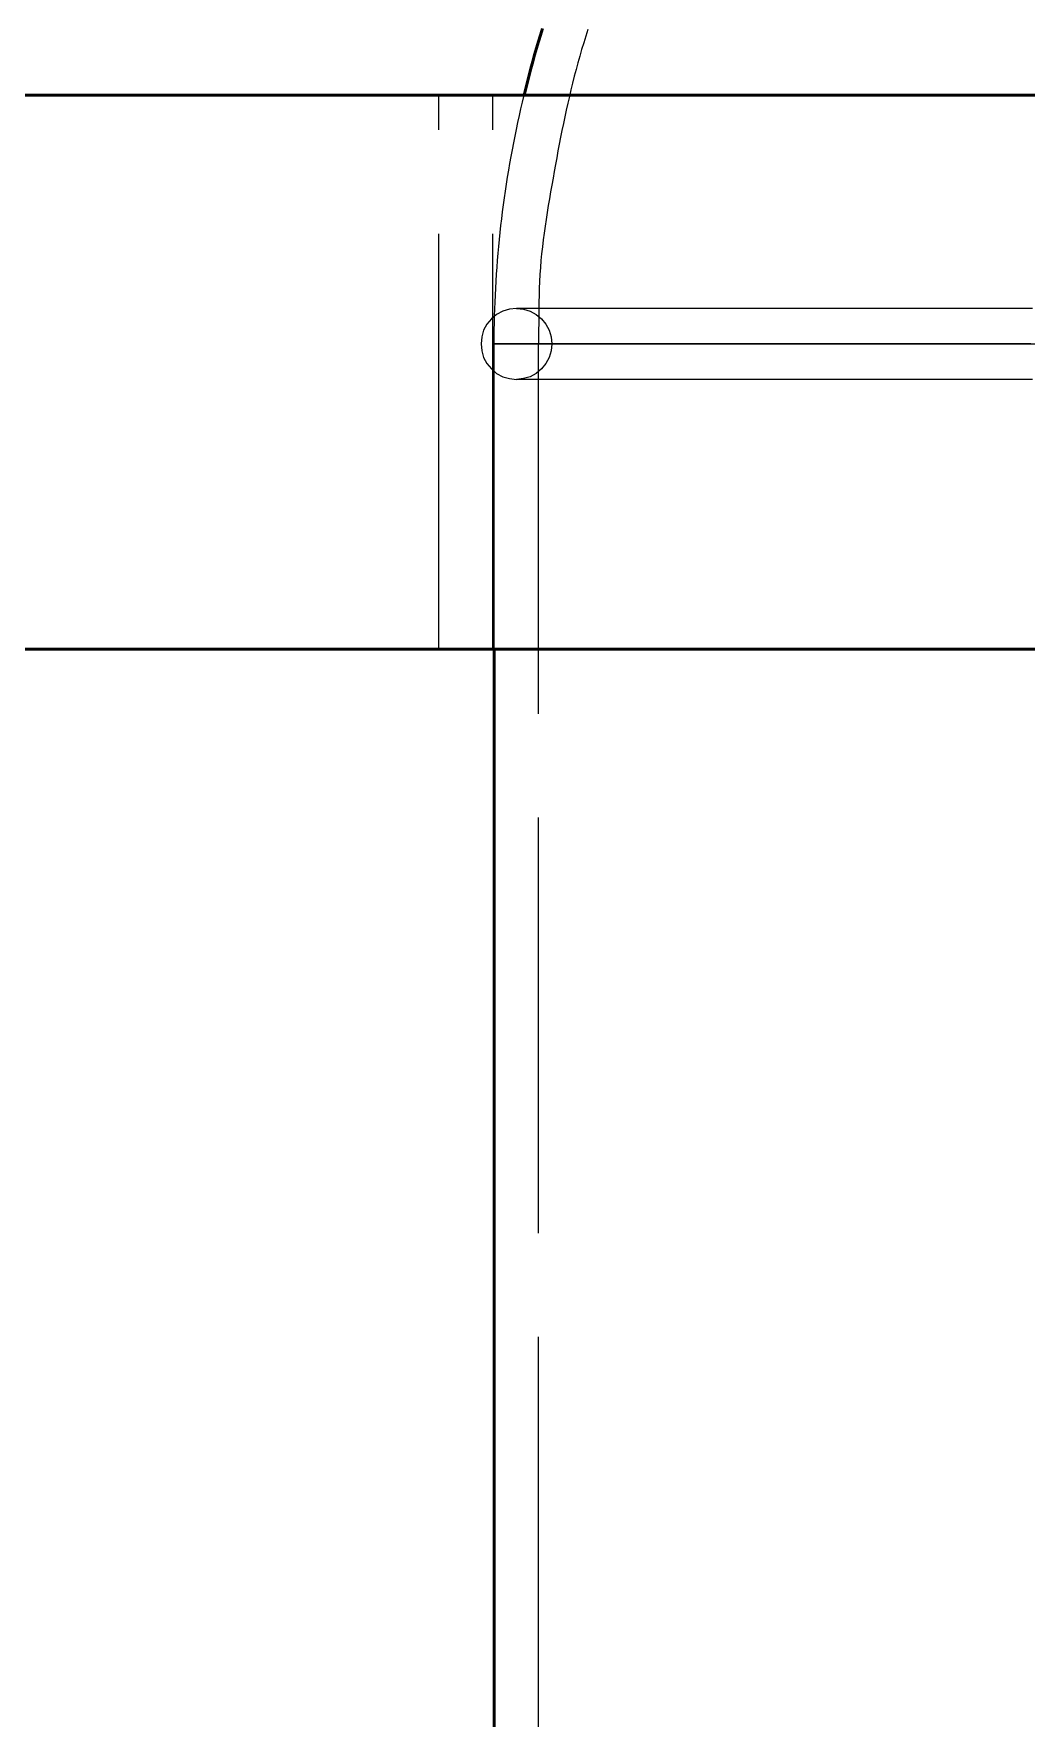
# Model space of a CAD drawing. Header units: millimetres. Extents: x 0 to 594, y 0 to 420.
# Drawn here: x 188.07 to 195.24, y 327.48 to 339.64 of the extents above; entities that cross this region are included whole.
import ezdxf

# ---------------------------------------------------------------- set-up
doc = ezdxf.new("R2010")
doc.units = ezdxf.units.MM
doc.linetypes.add('ISO02-TRAZOS', pattern=[3.75, 3, -0.75])
doc.layers.add('01-VISIBLE', color=7, linetype='CONTINUOUS', lineweight=50)
doc.layers.add('02-OCULTA', color=4, linetype='ISO02-TRAZOS', lineweight=25)

msp = doc.modelspace()

# ---------------------------------------------------------------- linework, layer by layer
at = {"layer": '01-VISIBLE'}
for p, q in [((209.4, 339.195), (174.5, 339.195)), ((209.4, 335.195), (174.5, 335.195)), ((191.4, 292.455), (191.4, 335.195))]:
    msp.add_line(p, q, dxfattribs=at)
msp.add_lwpolyline([(191.615, 339.195), (191.627, 339.244), (191.639, 339.292), (191.652, 339.341), (191.665, 339.389), (191.678, 339.438), (191.691, 339.486), (191.705, 339.534), (191.719, 339.582), (191.733, 339.63), (191.748, 339.678)], dxfattribs=at)
at = {"layer": '02-OCULTA'}
for p, q in [((207.65, 339.195), (174.5, 339.195)), ((207.65, 339.195), (174.5, 339.195)), ((209.4, 339.195), (174.5, 339.195)), ((191, 335.195), (191, 339.195)), ((191.39, 335.195), (191.39, 339.195)), ((191.4, 335.195), (191.4, 337.4)), ((191.72, 270.98), (191.72, 337.4)), ((207.65, 335.195), (174.5, 335.195)), ((209.4, 335.195), (174.5, 335.195)), ((207.65, 335.195), (174.5, 335.195))]:
    msp.add_line(p, q, dxfattribs=at)
for points in [[(192.076, 339.669), (192.061, 339.621), (192.046, 339.573), (192.031, 339.525), (192.017, 339.477), (192.004, 339.428), (191.991, 339.38), (191.978, 339.332), (191.966, 339.283), (191.954, 339.234), (191.942, 339.186), (191.931, 339.137), (191.92, 339.088), (191.909, 339.039), (191.899, 338.99), (191.888, 338.941), (191.879, 338.892), (191.869, 338.842), (191.86, 338.793), (191.851, 338.744), (191.842, 338.695), (191.833, 338.645), (191.824, 338.596), (191.815, 338.547), (191.807, 338.497), (191.798, 338.448), (191.79, 338.398), (191.782, 338.349), (191.774, 338.299), (191.767, 338.25), (191.76, 338.2), (191.753, 338.151), (191.747, 338.101), (191.742, 338.051), (191.737, 338.001), (191.733, 337.951), (191.73, 337.901), (191.727, 337.851), (191.725, 337.801), (191.724, 337.751), (191.722, 337.701), (191.722, 337.651), (191.721, 337.6), (191.721, 337.55), (191.72, 337.5), (191.72, 337.45), (191.72, 337.4)], [(195.263, 339.195), (195.212, 339.195), (195.162, 339.195), (195.112, 339.195), (195.062, 339.195), (195.012, 339.195), (194.962, 339.195), (194.911, 339.195), (194.861, 339.195), (194.811, 339.195), (194.761, 339.195), (194.711, 339.195), (194.661, 339.195), (194.611, 339.195), (194.56, 339.195), (194.51, 339.195), (194.46, 339.195), (194.41, 339.195), (194.36, 339.195), (194.31, 339.195), (194.26, 339.195), (194.209, 339.195), (194.159, 339.195), (194.109, 339.195), (194.059, 339.195), (194.009, 339.195), (193.959, 339.195), (193.908, 339.195), (193.858, 339.195), (193.808, 339.195), (193.758, 339.195), (193.708, 339.195), (193.658, 339.195), (193.608, 339.195), (193.557, 339.195), (193.507, 339.195), (193.457, 339.195), (193.407, 339.195), (193.357, 339.195), (193.307, 339.195), (193.256, 339.195), (193.206, 339.195), (193.156, 339.195), (193.106, 339.195), (193.056, 339.195), (193.006, 339.195), (192.956, 339.195), (192.905, 339.195), (192.855, 339.195), (192.805, 339.195), (192.755, 339.195), (192.705, 339.195), (192.655, 339.195), (192.605, 339.195), (192.554, 339.195), (192.504, 339.195), (192.454, 339.195), (192.404, 339.195), (192.354, 339.195), (192.304, 339.195), (192.253, 339.195), (192.203, 339.195), (192.153, 339.195), (192.103, 339.195), (192.053, 339.195), (192.003, 339.195), (191.953, 339.195), (191.902, 339.195), (191.852, 339.195), (191.802, 339.195), (191.752, 339.195), (191.702, 339.195), (191.652, 339.195), (191.602, 339.195), (191.551, 339.195), (191.501, 339.195), (191.451, 339.195), (191.401, 339.195), (191.351, 339.195), (191.301, 339.195), (191.25, 339.195), (191.2, 339.195), (191.15, 339.195), (191.1, 339.195), (191.05, 339.195), (191, 339.195)], [(191, 339.195), (191.05, 339.195), (191.1, 339.195), (191.15, 339.195), (191.2, 339.195), (191.25, 339.195), (191.301, 339.195), (191.351, 339.195), (191.401, 339.195), (191.451, 339.195), (191.501, 339.195), (191.551, 339.195), (191.602, 339.195), (191.652, 339.195), (191.702, 339.195), (191.752, 339.195), (191.802, 339.195), (191.852, 339.195), (191.902, 339.195), (191.953, 339.195), (192.003, 339.195), (192.053, 339.195), (192.103, 339.195), (192.153, 339.195), (192.203, 339.195), (192.253, 339.195), (192.304, 339.195), (192.354, 339.195), (192.404, 339.195), (192.454, 339.195), (192.504, 339.195), (192.554, 339.195), (192.605, 339.195), (192.655, 339.195), (192.705, 339.195), (192.755, 339.195), (192.805, 339.195), (192.855, 339.195), (192.905, 339.195), (192.956, 339.195), (193.006, 339.195), (193.056, 339.195), (193.106, 339.195), (193.156, 339.195), (193.206, 339.195), (193.256, 339.195), (193.307, 339.195), (193.357, 339.195), (193.407, 339.195), (193.457, 339.195), (193.507, 339.195), (193.557, 339.195), (193.608, 339.195), (193.658, 339.195), (193.708, 339.195), (193.758, 339.195), (193.808, 339.195), (193.858, 339.195), (193.908, 339.195), (193.959, 339.195), (194.009, 339.195), (194.059, 339.195), (194.109, 339.195), (194.159, 339.195), (194.209, 339.195), (194.26, 339.195), (194.31, 339.195), (194.36, 339.195), (194.41, 339.195), (194.46, 339.195), (194.51, 339.195), (194.56, 339.195), (194.611, 339.195), (194.661, 339.195), (194.711, 339.195), (194.761, 339.195), (194.811, 339.195), (194.861, 339.195), (194.911, 339.195), (194.962, 339.195), (195.012, 339.195), (195.062, 339.195), (195.112, 339.195), (195.162, 339.195), (195.212, 339.195), (195.263, 339.195)], [(195.292, 339.195), (195.242, 339.195), (195.192, 339.195), (195.142, 339.195), (195.092, 339.195), (195.042, 339.195), (194.992, 339.195), (194.942, 339.195), (194.892, 339.195), (194.842, 339.195), (194.792, 339.195), (194.742, 339.195), (194.692, 339.195), (194.642, 339.195), (194.592, 339.195), (194.542, 339.195), (194.492, 339.195), (194.442, 339.195), (194.392, 339.195), (194.342, 339.195), (194.291, 339.195), (194.241, 339.195), (194.191, 339.195), (194.141, 339.195), (194.091, 339.195), (194.041, 339.195), (193.991, 339.195), (193.941, 339.195), (193.891, 339.195), (193.841, 339.195), (193.791, 339.195), (193.741, 339.195), (193.691, 339.195), (193.641, 339.195), (193.591, 339.195), (193.541, 339.195), (193.491, 339.195), (193.441, 339.195), (193.391, 339.195), (193.341, 339.195), (193.291, 339.195), (193.241, 339.195), (193.191, 339.195), (193.141, 339.195), (193.091, 339.195), (193.041, 339.195), (192.991, 339.195), (192.941, 339.195), (192.891, 339.195), (192.841, 339.195), (192.791, 339.195), (192.741, 339.195), (192.691, 339.195), (192.64, 339.195), (192.59, 339.195), (192.54, 339.195), (192.49, 339.195), (192.44, 339.195), (192.39, 339.195), (192.34, 339.195), (192.29, 339.195), (192.24, 339.195), (192.19, 339.195), (192.14, 339.195), (192.09, 339.195), (192.04, 339.195), (191.99, 339.195), (191.94, 339.195), (191.89, 339.195), (191.84, 339.195), (191.79, 339.195), (191.74, 339.195), (191.69, 339.195), (191.64, 339.195), (191.59, 339.195), (191.54, 339.195), (191.49, 339.195), (191.44, 339.195), (191.39, 339.195)], [(191.39, 339.195), (191.44, 339.195), (191.49, 339.195), (191.54, 339.195), (191.59, 339.195), (191.64, 339.195), (191.69, 339.195), (191.74, 339.195), (191.79, 339.195), (191.84, 339.195), (191.89, 339.195), (191.94, 339.195), (191.99, 339.195), (192.04, 339.195), (192.09, 339.195), (192.14, 339.195), (192.19, 339.195), (192.24, 339.195), (192.29, 339.195), (192.34, 339.195), (192.39, 339.195), (192.44, 339.195), (192.49, 339.195), (192.54, 339.195), (192.59, 339.195), (192.64, 339.195), (192.691, 339.195), (192.741, 339.195), (192.791, 339.195), (192.841, 339.195), (192.891, 339.195), (192.941, 339.195), (192.991, 339.195), (193.041, 339.195), (193.091, 339.195), (193.141, 339.195), (193.191, 339.195), (193.241, 339.195), (193.291, 339.195), (193.341, 339.195), (193.391, 339.195), (193.441, 339.195), (193.491, 339.195), (193.541, 339.195), (193.591, 339.195), (193.641, 339.195), (193.691, 339.195), (193.741, 339.195), (193.791, 339.195), (193.841, 339.195), (193.891, 339.195), (193.941, 339.195), (193.991, 339.195), (194.041, 339.195), (194.091, 339.195), (194.141, 339.195), (194.191, 339.195), (194.241, 339.195), (194.291, 339.195), (194.342, 339.195), (194.392, 339.195), (194.442, 339.195), (194.492, 339.195), (194.542, 339.195), (194.592, 339.195), (194.642, 339.195), (194.692, 339.195), (194.742, 339.195), (194.792, 339.195), (194.842, 339.195), (194.892, 339.195), (194.942, 339.195), (194.992, 339.195), (195.042, 339.195), (195.092, 339.195), (195.142, 339.195), (195.192, 339.195), (195.242, 339.195), (195.292, 339.195)], [(191.4, 337.4), (191.4, 337.45), (191.4, 337.501), (191.401, 337.551), (191.402, 337.601), (191.404, 337.652), (191.406, 337.702), (191.408, 337.752), (191.41, 337.803), (191.413, 337.853), (191.416, 337.903), (191.42, 337.953), (191.424, 338.003), (191.428, 338.054), (191.432, 338.104), (191.437, 338.154), (191.443, 338.204), (191.448, 338.254), (191.454, 338.304), (191.46, 338.354), (191.467, 338.404), (191.474, 338.454), (191.481, 338.503), (191.488, 338.553), (191.496, 338.603), (191.504, 338.653), (191.513, 338.702), (191.522, 338.752), (191.531, 338.801), (191.54, 338.851), (191.55, 338.9), (191.56, 338.949), (191.57, 338.999), (191.581, 339.048), (191.592, 339.097), (191.603, 339.146), (191.615, 339.195)], [(191.56, 337.656), (191.51, 337.651), (191.462, 337.637), (191.417, 337.613), (191.379, 337.581), (191.347, 337.542), (191.323, 337.498), (191.309, 337.45), (191.304, 337.4)], [(195.268, 337.656), (195.218, 337.656), (195.168, 337.656), (195.118, 337.656), (195.068, 337.656), (195.018, 337.656), (194.968, 337.656), (194.917, 337.656), (194.867, 337.656), (194.817, 337.656), (194.767, 337.656), (194.717, 337.656), (194.667, 337.656), (194.617, 337.656), (194.567, 337.656), (194.517, 337.656), (194.466, 337.656), (194.416, 337.656), (194.366, 337.656), (194.316, 337.656), (194.266, 337.656), (194.216, 337.656), (194.166, 337.656), (194.116, 337.656), (194.065, 337.656), (194.015, 337.656), (193.965, 337.656), (193.915, 337.656), (193.865, 337.656), (193.815, 337.656), (193.765, 337.656), (193.715, 337.656), (193.665, 337.656), (193.614, 337.656), (193.564, 337.656), (193.514, 337.656), (193.464, 337.656), (193.414, 337.656), (193.364, 337.656), (193.314, 337.656), (193.264, 337.656), (193.214, 337.656), (193.163, 337.656), (193.113, 337.656), (193.063, 337.656), (193.013, 337.656), (192.963, 337.656), (192.913, 337.656), (192.863, 337.656), (192.813, 337.656), (192.762, 337.656), (192.712, 337.656), (192.662, 337.656), (192.612, 337.656), (192.562, 337.656), (192.512, 337.656), (192.462, 337.656), (192.412, 337.656), (192.362, 337.656), (192.311, 337.656), (192.261, 337.656), (192.211, 337.656), (192.161, 337.656), (192.111, 337.656), (192.061, 337.656), (192.011, 337.656), (191.961, 337.656), (191.911, 337.656), (191.86, 337.656), (191.81, 337.656), (191.76, 337.656), (191.71, 337.656), (191.66, 337.656), (191.61, 337.656), (191.56, 337.656)], [(195.288, 337.656), (195.201, 337.656), (195.114, 337.656), (195.028, 337.656), (194.941, 337.656), (194.854, 337.656), (194.768, 337.656), (194.681, 337.656), (194.594, 337.656), (194.508, 337.656), (194.421, 337.656), (194.334, 337.656), (194.247, 337.656), (194.161, 337.656), (194.074, 337.656), (193.987, 337.656), (193.901, 337.656), (193.814, 337.656), (193.727, 337.656), (193.641, 337.656), (193.554, 337.656), (193.467, 337.656), (193.38, 337.656), (193.294, 337.656), (193.207, 337.656), (193.12, 337.656), (193.034, 337.656), (192.947, 337.656), (192.86, 337.656), (192.774, 337.656), (192.687, 337.656), (192.6, 337.656), (192.513, 337.656), (192.427, 337.656), (192.34, 337.656), (192.253, 337.656), (192.167, 337.656), (192.08, 337.656), (191.993, 337.656), (191.907, 337.656), (191.82, 337.656), (191.733, 337.656), (191.646, 337.656), (191.56, 337.656)], [(191.56, 337.656), (191.61, 337.651), (191.658, 337.637), (191.702, 337.613), (191.741, 337.581), (191.773, 337.542), (191.796, 337.498), (191.811, 337.45), (191.816, 337.4), (191.811, 337.35), (191.796, 337.302), (191.773, 337.258), (191.741, 337.219), (191.702, 337.187), (191.658, 337.163), (191.61, 337.149), (191.56, 337.144)], [(191.304, 337.4), (191.309, 337.35), (191.323, 337.302), (191.347, 337.258), (191.379, 337.219), (191.417, 337.187), (191.462, 337.163), (191.51, 337.149), (191.56, 337.144)], [(195.25, 337.4), (195.2, 337.4), (195.15, 337.4), (195.1, 337.4), (195.05, 337.4), (195, 337.4), (194.95, 337.4), (194.9, 337.4), (194.85, 337.4), (194.8, 337.4), (194.75, 337.4), (194.7, 337.4), (194.65, 337.4), (194.6, 337.4), (194.55, 337.4), (194.5, 337.4), (194.45, 337.4), (194.4, 337.4), (194.35, 337.4), (194.3, 337.4), (194.25, 337.4), (194.2, 337.4), (194.15, 337.4), (194.1, 337.4), (194.05, 337.4), (194, 337.4), (193.95, 337.4), (193.9, 337.4), (193.85, 337.4), (193.8, 337.4), (193.75, 337.4), (193.7, 337.4), (193.65, 337.4), (193.6, 337.4), (193.55, 337.4), (193.5, 337.4), (193.45, 337.4), (193.4, 337.4), (193.35, 337.4), (193.3, 337.4), (193.25, 337.4), (193.2, 337.4), (193.15, 337.4), (193.1, 337.4), (193.05, 337.4), (193, 337.4), (192.95, 337.4), (192.9, 337.4), (192.85, 337.4), (192.8, 337.4), (192.75, 337.4), (192.7, 337.4), (192.65, 337.4), (192.6, 337.4), (192.55, 337.4), (192.5, 337.4), (192.45, 337.4), (192.4, 337.4), (192.35, 337.4), (192.3, 337.4), (192.25, 337.4), (192.2, 337.4), (192.15, 337.4), (192.1, 337.4), (192.05, 337.4), (192, 337.4), (191.95, 337.4), (191.9, 337.4), (191.85, 337.4), (191.8, 337.4), (191.75, 337.4), (191.7, 337.4), (191.65, 337.4), (191.6, 337.4), (191.55, 337.4), (191.5, 337.4), (191.45, 337.4), (191.4, 337.4)], [(191.4, 337.4), (191.487, 337.4), (191.575, 337.4), (191.662, 337.4), (191.75, 337.4), (191.837, 337.4), (191.925, 337.4), (192.012, 337.4), (192.1, 337.4), (192.187, 337.4), (192.275, 337.4), (192.362, 337.4), (192.45, 337.4), (192.537, 337.4), (192.625, 337.4), (192.712, 337.4), (192.8, 337.4), (192.887, 337.4), (192.975, 337.4), (193.062, 337.4), (193.15, 337.4), (193.237, 337.4), (193.325, 337.4), (193.412, 337.4), (193.5, 337.4), (193.587, 337.4), (193.675, 337.4), (193.762, 337.4), (193.85, 337.4), (193.937, 337.4), (194.025, 337.4), (194.112, 337.4), (194.2, 337.4), (194.287, 337.4), (194.375, 337.4), (194.462, 337.4), (194.55, 337.4), (194.637, 337.4), (194.725, 337.4), (194.812, 337.4), (194.9, 337.4), (194.987, 337.4), (195.075, 337.4), (195.162, 337.4), (195.25, 337.4)], [(195.25, 337.4), (195.2, 337.4), (195.15, 337.4), (195.1, 337.4), (195.05, 337.4), (195, 337.4), (194.95, 337.4), (194.9, 337.4), (194.85, 337.4), (194.8, 337.4), (194.75, 337.4), (194.7, 337.4), (194.65, 337.4), (194.6, 337.4), (194.55, 337.4), (194.5, 337.4), (194.45, 337.4), (194.4, 337.4), (194.35, 337.4), (194.3, 337.4), (194.25, 337.4), (194.2, 337.4), (194.15, 337.4), (194.1, 337.4), (194.05, 337.4), (194, 337.4), (193.95, 337.4), (193.9, 337.4), (193.85, 337.4), (193.8, 337.4), (193.75, 337.4), (193.7, 337.4), (193.65, 337.4), (193.6, 337.4), (193.55, 337.4), (193.5, 337.4), (193.45, 337.4), (193.4, 337.4), (193.35, 337.4), (193.3, 337.4), (193.25, 337.4), (193.2, 337.4), (193.15, 337.4), (193.1, 337.4), (193.05, 337.4), (193, 337.4), (192.95, 337.4), (192.9, 337.4), (192.85, 337.4), (192.8, 337.4), (192.75, 337.4), (192.7, 337.4), (192.65, 337.4), (192.6, 337.4), (192.55, 337.4), (192.5, 337.4), (192.45, 337.4), (192.4, 337.4), (192.35, 337.4), (192.3, 337.4), (192.25, 337.4), (192.2, 337.4), (192.15, 337.4), (192.1, 337.4), (192.05, 337.4), (192, 337.4), (191.95, 337.4), (191.9, 337.4), (191.85, 337.4), (191.8, 337.4), (191.75, 337.4), (191.7, 337.4), (191.65, 337.4), (191.6, 337.4), (191.55, 337.4), (191.5, 337.4), (191.45, 337.4), (191.4, 337.4)], [(191.4, 337.4), (191.487, 337.4), (191.575, 337.4), (191.662, 337.4), (191.75, 337.4), (191.837, 337.4), (191.925, 337.4), (192.012, 337.4), (192.1, 337.4), (192.187, 337.4), (192.275, 337.4), (192.362, 337.4), (192.45, 337.4), (192.537, 337.4), (192.625, 337.4), (192.712, 337.4), (192.8, 337.4), (192.887, 337.4), (192.975, 337.4), (193.062, 337.4), (193.15, 337.4), (193.237, 337.4), (193.325, 337.4), (193.412, 337.4), (193.5, 337.4), (193.587, 337.4), (193.675, 337.4), (193.762, 337.4), (193.85, 337.4), (193.937, 337.4), (194.025, 337.4), (194.112, 337.4), (194.2, 337.4), (194.287, 337.4), (194.375, 337.4), (194.462, 337.4), (194.55, 337.4), (194.637, 337.4), (194.725, 337.4), (194.812, 337.4), (194.9, 337.4), (194.987, 337.4), (195.075, 337.4), (195.162, 337.4), (195.25, 337.4)], [(195.276, 337.4), (195.226, 337.4), (195.176, 337.4), (195.126, 337.4), (195.076, 337.4), (195.025, 337.4), (194.975, 337.4), (194.925, 337.4), (194.875, 337.4), (194.825, 337.4), (194.775, 337.4), (194.725, 337.4), (194.675, 337.4), (194.625, 337.4), (194.575, 337.4), (194.525, 337.4), (194.475, 337.4), (194.424, 337.4), (194.374, 337.4), (194.324, 337.4), (194.274, 337.4), (194.224, 337.4), (194.174, 337.4), (194.124, 337.4), (194.074, 337.4), (194.024, 337.4), (193.974, 337.4), (193.924, 337.4), (193.873, 337.4), (193.823, 337.4), (193.773, 337.4), (193.723, 337.4), (193.673, 337.4), (193.623, 337.4), (193.573, 337.4), (193.523, 337.4), (193.473, 337.4), (193.423, 337.4), (193.373, 337.4), (193.323, 337.4), (193.272, 337.4), (193.222, 337.4), (193.172, 337.4), (193.122, 337.4), (193.072, 337.4), (193.022, 337.4), (192.972, 337.4), (192.922, 337.4), (192.872, 337.4), (192.822, 337.4), (192.772, 337.4), (192.721, 337.4), (192.671, 337.4), (192.621, 337.4), (192.571, 337.4), (192.521, 337.4), (192.471, 337.4), (192.421, 337.4), (192.371, 337.4), (192.321, 337.4), (192.271, 337.4), (192.221, 337.4), (192.171, 337.4), (192.12, 337.4), (192.07, 337.4), (192.02, 337.4), (191.97, 337.4), (191.92, 337.4), (191.87, 337.4), (191.82, 337.4), (191.77, 337.4), (191.72, 337.4)], [(191.72, 337.4), (191.806, 337.4), (191.892, 337.4), (191.977, 337.4), (192.063, 337.4), (192.149, 337.4), (192.235, 337.4), (192.321, 337.4), (192.407, 337.4), (192.493, 337.4), (192.579, 337.4), (192.665, 337.4), (192.751, 337.4), (192.836, 337.4), (192.922, 337.4), (193.008, 337.4), (193.094, 337.4), (193.18, 337.4), (193.266, 337.4), (193.352, 337.4), (193.438, 337.4), (193.524, 337.4), (193.61, 337.4), (193.695, 337.4), (193.781, 337.4), (193.867, 337.4), (193.953, 337.4), (194.039, 337.4), (194.125, 337.4), (194.211, 337.4), (194.297, 337.4), (194.383, 337.4), (194.469, 337.4), (194.554, 337.4), (194.64, 337.4), (194.726, 337.4), (194.812, 337.4), (194.898, 337.4), (194.984, 337.4), (195.07, 337.4), (195.156, 337.4), (195.242, 337.4), (195.328, 337.4)], [(195.276, 337.4), (195.226, 337.4), (195.176, 337.4), (195.126, 337.4), (195.076, 337.4), (195.025, 337.4), (194.975, 337.4), (194.925, 337.4), (194.875, 337.4), (194.825, 337.4), (194.775, 337.4), (194.725, 337.4), (194.675, 337.4), (194.625, 337.4), (194.575, 337.4), (194.525, 337.4), (194.475, 337.4), (194.424, 337.4), (194.374, 337.4), (194.324, 337.4), (194.274, 337.4), (194.224, 337.4), (194.174, 337.4), (194.124, 337.4), (194.074, 337.4), (194.024, 337.4), (193.974, 337.4), (193.924, 337.4), (193.873, 337.4), (193.823, 337.4), (193.773, 337.4), (193.723, 337.4), (193.673, 337.4), (193.623, 337.4), (193.573, 337.4), (193.523, 337.4), (193.473, 337.4), (193.423, 337.4), (193.373, 337.4), (193.323, 337.4), (193.272, 337.4), (193.222, 337.4), (193.172, 337.4), (193.122, 337.4), (193.072, 337.4), (193.022, 337.4), (192.972, 337.4), (192.922, 337.4), (192.872, 337.4), (192.822, 337.4), (192.772, 337.4), (192.721, 337.4), (192.671, 337.4), (192.621, 337.4), (192.571, 337.4), (192.521, 337.4), (192.471, 337.4), (192.421, 337.4), (192.371, 337.4), (192.321, 337.4), (192.271, 337.4), (192.221, 337.4), (192.171, 337.4), (192.12, 337.4), (192.07, 337.4), (192.02, 337.4), (191.97, 337.4), (191.92, 337.4), (191.87, 337.4), (191.82, 337.4), (191.77, 337.4), (191.72, 337.4)], [(191.72, 337.4), (191.806, 337.4), (191.892, 337.4), (191.977, 337.4), (192.063, 337.4), (192.149, 337.4), (192.235, 337.4), (192.321, 337.4), (192.407, 337.4), (192.493, 337.4), (192.579, 337.4), (192.665, 337.4), (192.751, 337.4), (192.836, 337.4), (192.922, 337.4), (193.008, 337.4), (193.094, 337.4), (193.18, 337.4), (193.266, 337.4), (193.352, 337.4), (193.438, 337.4), (193.524, 337.4), (193.61, 337.4), (193.695, 337.4), (193.781, 337.4), (193.867, 337.4), (193.953, 337.4), (194.039, 337.4), (194.125, 337.4), (194.211, 337.4), (194.297, 337.4), (194.383, 337.4), (194.469, 337.4), (194.554, 337.4), (194.64, 337.4), (194.726, 337.4), (194.812, 337.4), (194.898, 337.4), (194.984, 337.4), (195.07, 337.4), (195.156, 337.4), (195.242, 337.4), (195.328, 337.4)], [(195.268, 337.144), (195.218, 337.144), (195.168, 337.144), (195.118, 337.144), (195.068, 337.144), (195.018, 337.144), (194.968, 337.144), (194.917, 337.144), (194.867, 337.144), (194.817, 337.144), (194.767, 337.144), (194.717, 337.144), (194.667, 337.144), (194.617, 337.144), (194.567, 337.144), (194.517, 337.144), (194.466, 337.144), (194.416, 337.144), (194.366, 337.144), (194.316, 337.144), (194.266, 337.144), (194.216, 337.144), (194.166, 337.144), (194.116, 337.144), (194.065, 337.144), (194.015, 337.144), (193.965, 337.144), (193.915, 337.144), (193.865, 337.144), (193.815, 337.144), (193.765, 337.144), (193.715, 337.144), (193.665, 337.144), (193.614, 337.144), (193.564, 337.144), (193.514, 337.144), (193.464, 337.144), (193.414, 337.144), (193.364, 337.144), (193.314, 337.144), (193.264, 337.144), (193.214, 337.144), (193.163, 337.144), (193.113, 337.144), (193.063, 337.144), (193.013, 337.144), (192.963, 337.144), (192.913, 337.144), (192.863, 337.144), (192.813, 337.144), (192.762, 337.144), (192.712, 337.144), (192.662, 337.144), (192.612, 337.144), (192.562, 337.144), (192.512, 337.144), (192.462, 337.144), (192.412, 337.144), (192.362, 337.144), (192.311, 337.144), (192.261, 337.144), (192.211, 337.144), (192.161, 337.144), (192.111, 337.144), (192.061, 337.144), (192.011, 337.144), (191.961, 337.144), (191.911, 337.144), (191.86, 337.144), (191.81, 337.144), (191.76, 337.144), (191.71, 337.144), (191.66, 337.144), (191.61, 337.144), (191.56, 337.144)], [(195.288, 337.144), (195.201, 337.144), (195.114, 337.144), (195.028, 337.144), (194.941, 337.144), (194.854, 337.144), (194.768, 337.144), (194.681, 337.144), (194.594, 337.144), (194.508, 337.144), (194.421, 337.144), (194.334, 337.144), (194.247, 337.144), (194.161, 337.144), (194.074, 337.144), (193.987, 337.144), (193.901, 337.144), (193.814, 337.144), (193.727, 337.144), (193.641, 337.144), (193.554, 337.144), (193.467, 337.144), (193.38, 337.144), (193.294, 337.144), (193.207, 337.144), (193.12, 337.144), (193.034, 337.144), (192.947, 337.144), (192.86, 337.144), (192.774, 337.144), (192.687, 337.144), (192.6, 337.144), (192.513, 337.144), (192.427, 337.144), (192.34, 337.144), (192.253, 337.144), (192.167, 337.144), (192.08, 337.144), (191.993, 337.144), (191.907, 337.144), (191.82, 337.144), (191.733, 337.144), (191.646, 337.144), (191.56, 337.144)], [(195.263, 335.195), (195.212, 335.195), (195.162, 335.195), (195.112, 335.195), (195.062, 335.195), (195.012, 335.195), (194.962, 335.195), (194.911, 335.195), (194.861, 335.195), (194.811, 335.195), (194.761, 335.195), (194.711, 335.195), (194.661, 335.195), (194.611, 335.195), (194.56, 335.195), (194.51, 335.195), (194.46, 335.195), (194.41, 335.195), (194.36, 335.195), (194.31, 335.195), (194.26, 335.195), (194.209, 335.195), (194.159, 335.195), (194.109, 335.195), (194.059, 335.195), (194.009, 335.195), (193.959, 335.195), (193.908, 335.195), (193.858, 335.195), (193.808, 335.195), (193.758, 335.195), (193.708, 335.195), (193.658, 335.195), (193.608, 335.195), (193.557, 335.195), (193.507, 335.195), (193.457, 335.195), (193.407, 335.195), (193.357, 335.195), (193.307, 335.195), (193.256, 335.195), (193.206, 335.195), (193.156, 335.195), (193.106, 335.195), (193.056, 335.195), (193.006, 335.195), (192.956, 335.195), (192.905, 335.195), (192.855, 335.195), (192.805, 335.195), (192.755, 335.195), (192.705, 335.195), (192.655, 335.195), (192.605, 335.195), (192.554, 335.195), (192.504, 335.195), (192.454, 335.195), (192.404, 335.195), (192.354, 335.195), (192.304, 335.195), (192.253, 335.195), (192.203, 335.195), (192.153, 335.195), (192.103, 335.195), (192.053, 335.195), (192.003, 335.195), (191.953, 335.195), (191.902, 335.195), (191.852, 335.195), (191.802, 335.195), (191.752, 335.195), (191.702, 335.195), (191.652, 335.195), (191.602, 335.195), (191.551, 335.195), (191.501, 335.195), (191.451, 335.195), (191.401, 335.195), (191.351, 335.195), (191.301, 335.195), (191.25, 335.195), (191.2, 335.195), (191.15, 335.195), (191.1, 335.195), (191.05, 335.195), (191, 335.195)], [(191, 335.195), (191.05, 335.195), (191.1, 335.195), (191.15, 335.195), (191.2, 335.195), (191.25, 335.195), (191.301, 335.195), (191.351, 335.195), (191.401, 335.195), (191.451, 335.195), (191.501, 335.195), (191.551, 335.195), (191.602, 335.195), (191.652, 335.195), (191.702, 335.195), (191.752, 335.195), (191.802, 335.195), (191.852, 335.195), (191.902, 335.195), (191.953, 335.195), (192.003, 335.195), (192.053, 335.195), (192.103, 335.195), (192.153, 335.195), (192.203, 335.195), (192.253, 335.195), (192.304, 335.195), (192.354, 335.195), (192.404, 335.195), (192.454, 335.195), (192.504, 335.195), (192.554, 335.195), (192.605, 335.195), (192.655, 335.195), (192.705, 335.195), (192.755, 335.195), (192.805, 335.195), (192.855, 335.195), (192.905, 335.195), (192.956, 335.195), (193.006, 335.195), (193.056, 335.195), (193.106, 335.195), (193.156, 335.195), (193.206, 335.195), (193.256, 335.195), (193.307, 335.195), (193.357, 335.195), (193.407, 335.195), (193.457, 335.195), (193.507, 335.195), (193.557, 335.195), (193.608, 335.195), (193.658, 335.195), (193.708, 335.195), (193.758, 335.195), (193.808, 335.195), (193.858, 335.195), (193.908, 335.195), (193.959, 335.195), (194.009, 335.195), (194.059, 335.195), (194.109, 335.195), (194.159, 335.195), (194.209, 335.195), (194.26, 335.195), (194.31, 335.195), (194.36, 335.195), (194.41, 335.195), (194.46, 335.195), (194.51, 335.195), (194.56, 335.195), (194.611, 335.195), (194.661, 335.195), (194.711, 335.195), (194.761, 335.195), (194.811, 335.195), (194.861, 335.195), (194.911, 335.195), (194.962, 335.195), (195.012, 335.195), (195.062, 335.195), (195.112, 335.195), (195.162, 335.195), (195.212, 335.195), (195.263, 335.195)], [(195.292, 335.195), (195.242, 335.195), (195.192, 335.195), (195.142, 335.195), (195.092, 335.195), (195.042, 335.195), (194.992, 335.195), (194.942, 335.195), (194.892, 335.195), (194.842, 335.195), (194.792, 335.195), (194.742, 335.195), (194.692, 335.195), (194.642, 335.195), (194.592, 335.195), (194.542, 335.195), (194.492, 335.195), (194.442, 335.195), (194.392, 335.195), (194.342, 335.195), (194.291, 335.195), (194.241, 335.195), (194.191, 335.195), (194.141, 335.195), (194.091, 335.195), (194.041, 335.195), (193.991, 335.195), (193.941, 335.195), (193.891, 335.195), (193.841, 335.195), (193.791, 335.195), (193.741, 335.195), (193.691, 335.195), (193.641, 335.195), (193.591, 335.195), (193.541, 335.195), (193.491, 335.195), (193.441, 335.195), (193.391, 335.195), (193.341, 335.195), (193.291, 335.195), (193.241, 335.195), (193.191, 335.195), (193.141, 335.195), (193.091, 335.195), (193.041, 335.195), (192.991, 335.195), (192.941, 335.195), (192.891, 335.195), (192.841, 335.195), (192.791, 335.195), (192.741, 335.195), (192.691, 335.195), (192.64, 335.195), (192.59, 335.195), (192.54, 335.195), (192.49, 335.195), (192.44, 335.195), (192.39, 335.195), (192.34, 335.195), (192.29, 335.195), (192.24, 335.195), (192.19, 335.195), (192.14, 335.195), (192.09, 335.195), (192.04, 335.195), (191.99, 335.195), (191.94, 335.195), (191.89, 335.195), (191.84, 335.195), (191.79, 335.195), (191.74, 335.195), (191.69, 335.195), (191.64, 335.195), (191.59, 335.195), (191.54, 335.195), (191.49, 335.195), (191.44, 335.195), (191.39, 335.195)], [(191.39, 335.195), (191.44, 335.195), (191.49, 335.195), (191.54, 335.195), (191.59, 335.195), (191.64, 335.195), (191.69, 335.195), (191.74, 335.195), (191.79, 335.195), (191.84, 335.195), (191.89, 335.195), (191.94, 335.195), (191.99, 335.195), (192.04, 335.195), (192.09, 335.195), (192.14, 335.195), (192.19, 335.195), (192.24, 335.195), (192.29, 335.195), (192.34, 335.195), (192.39, 335.195), (192.44, 335.195), (192.49, 335.195), (192.54, 335.195), (192.59, 335.195), (192.64, 335.195), (192.691, 335.195), (192.741, 335.195), (192.791, 335.195), (192.841, 335.195), (192.891, 335.195), (192.941, 335.195), (192.991, 335.195), (193.041, 335.195), (193.091, 335.195), (193.141, 335.195), (193.191, 335.195), (193.241, 335.195), (193.291, 335.195), (193.341, 335.195), (193.391, 335.195), (193.441, 335.195), (193.491, 335.195), (193.541, 335.195), (193.591, 335.195), (193.641, 335.195), (193.691, 335.195), (193.741, 335.195), (193.791, 335.195), (193.841, 335.195), (193.891, 335.195), (193.941, 335.195), (193.991, 335.195), (194.041, 335.195), (194.091, 335.195), (194.141, 335.195), (194.191, 335.195), (194.241, 335.195), (194.291, 335.195), (194.342, 335.195), (194.392, 335.195), (194.442, 335.195), (194.492, 335.195), (194.542, 335.195), (194.592, 335.195), (194.642, 335.195), (194.692, 335.195), (194.742, 335.195), (194.792, 335.195), (194.842, 335.195), (194.892, 335.195), (194.942, 335.195), (194.992, 335.195), (195.042, 335.195), (195.092, 335.195), (195.142, 335.195), (195.192, 335.195), (195.242, 335.195), (195.292, 335.195)]]:
    msp.add_lwpolyline(points, dxfattribs=at)

doc.saveas('drawing.dxf')
